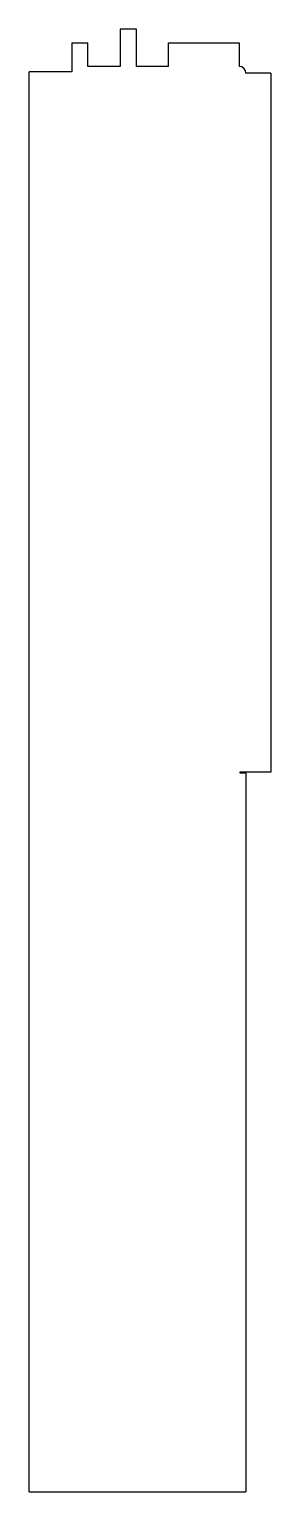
# Model space of a CAD drawing. Header units: millimetres. Extents: x -65 to 113, y 0 to 1077.
import ezdxf

# ---------------------------------------------------------------- set-up
doc = ezdxf.new("R2010")
doc.units = ezdxf.units.MM

msp = doc.modelspace()

# ---------------------------------------------------------------- linework, layer by layer
at = {"color": 7, "linetype": 'Continuous', "lineweight": 25}
for p, q in [((2.3, 1077.3), (2.3, 1050)), ((14.3, 1077.3), (2.3, 1077.3)), ((14.3, 1050), (14.3, 1077.3)), ((-33.4, 1067.3), (-33.4, 1046)), ((-33.4, 1067.3), (-21.4, 1067.3)), ((-21.4, 1050), (-21.4, 1067.3)), ((38, 1050), (38, 1067.3)), ((38, 1067.3), (90, 1067.3)), ((90, 1067.3), (90, 1050)), ((-33.4, 1046), (-64.7, 1046)), ((-64.7, 0), (-64.7, 1046)), ((2.3, 1050), (-21.4, 1050)), ((38, 1050), (14.3, 1050)), ((113.3, 1045), (95, 1045)), ((113.3, 1045), (113.3, 530)), ((113.3, 530), (90.5, 530)), ((90.5, 530), (90.5, 529.5)), ((90.5, 529.5), (95, 529.5)), ((95, 529.5), (95, 0)), ((-64.7, 0), (95, 0))]:
    msp.add_line(p, q, dxfattribs=at)
msp.add_arc((90, 1045), 5, 0, 90, dxfattribs=at)

doc.saveas('drawing.dxf')
